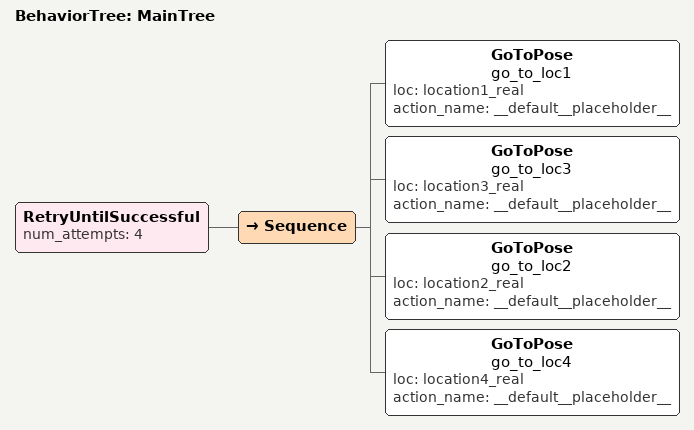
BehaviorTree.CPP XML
<?xml version="1.0" encoding="UTF-8"?>
<root BTCPP_format="4">
  <BehaviorTree ID="MainTree">
    <RetryUntilSuccessful num_attempts="4">
      <Sequence>
        <GoToPose name="go_to_loc1"
                  loc="location1_real"
                  action_name="__default__placeholder__"/>
        <GoToPose name="go_to_loc3"
                  loc="location3_real"
                  action_name="__default__placeholder__"/>
        <GoToPose name="go_to_loc2"
                  loc="location2_real"
                  action_name="__default__placeholder__"/>
        <GoToPose name="go_to_loc4"
                  loc="location4_real"
                  action_name="__default__placeholder__"/>
      </Sequence>
    </RetryUntilSuccessful>
  </BehaviorTree>

</root>
